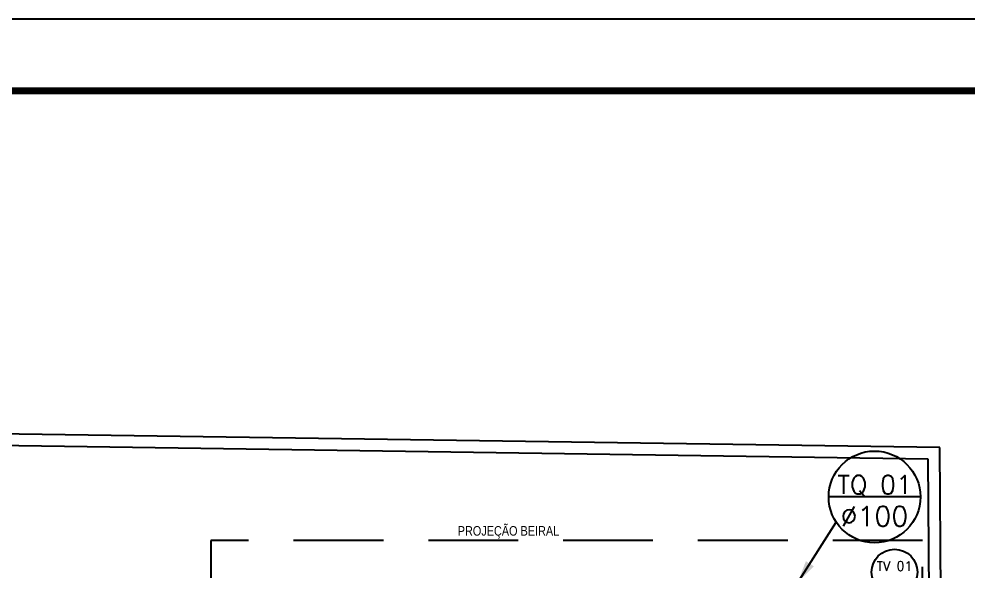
# Model space of a CAD drawing. Header units: millimetres. Extents: x 4156 to 4603, y 996 to 1078.
# Drawn here: x 4257.4 to 4270.6, y 1070.14 to 1077.82 of the extents above; entities that cross this region are included whole.
import ezdxf
from ezdxf.enums import TextEntityAlignment as Align

# ---------------------------------------------------------------- set-up
doc = ezdxf.new("R2010")
doc.units = ezdxf.units.MM
doc.header["$LTSCALE"] = 20
doc.linetypes.add('HIDDEN', pattern=[0.375, 0.25, -0.125])
for name, color, linetype in [('-HIDRO', 8, 'Continuous'), ('A-PEN-C', 4, 'Continuous'), ('P2', 1, 'Continuous')]:
    doc.layers.add(name, color=color, linetype=linetype)
doc.styles.add('F2', font='ARIALN.TTF')
doc.styles.add('ROMANS', font='romans__.ttf', dxfattribs={"height": 0.1})

msp = doc.modelspace()

# ---------------------------------------------------------------- linework, layer by layer
at = {"layer": '-HIDRO'}
for p, q in [((4270.206, 1071.854), (4236.984, 1072.341)), ((4270.043, 1071.691), (4237.109, 1072.177)), ((4270.73, 1005.026), (4270.206, 1071.854)), ((4270.564, 1005.191), (4270.043, 1071.691))]:
    msp.add_line(p, q, dxfattribs=at)
at = {"layer": '-HIDRO', "linetype": 'HIDDEN', "ltscale": 0.25}
for p, q in [((4269.967, 1070.56), (4260.067, 1070.56)), ((4260.067, 1070.56), (4260.067, 1055.82)), ((4269.967, 1055.82), (4269.967, 1070.56))]:
    msp.add_line(p, q, dxfattribs=at)
at = {"layer": 'A-PEN-C'}
for p, q in [((4269.938, 1071.167), (4268.661, 1071.167)), ((4268.254, 1070.014), (4268.766, 1070.817))]:
    msp.add_line(p, q, dxfattribs=at)
for centre, radius in [((4269.299, 1071.167), 0.638), ((4269.577, 1070.12), 0.319)]:
    msp.add_circle(centre, radius, dxfattribs=at)
msp.add_solid([(4268.231, 1069.977), (4268.454, 1070.202), (4268.344, 1070.273)], dxfattribs=at)
at = {"layer": 'P2'}
msp.add_lwpolyline([(4290.435, 996.216), (4290.435, 1077.816), (4231.035, 1077.816), (4231.035, 996.216)], close=True, dxfattribs=at)
at = {"layer": 'P2', "const_width": 0.1}
msp.add_lwpolyline([(4289.435, 997.216), (4289.435, 1076.816), (4232.035, 1076.816), (4232.035, 997.216)], close=True, dxfattribs=at)

# ---------------------------------------------------------------- texts
at = {"layer": '-HIDRO', "style": 'F2'}
msp.add_text('PROJEÇÃO BEIRAL', height=0.132, dxfattribs=at).set_placement((4263.501, 1070.629))
at = {"layer": 'A-PEN-C', "style": 'ROMANS'}
for s, height, p in [('TQ 01', 0.2574, (4269.299, 1071.208)), ('%%C100', 0.2743, (4269.298, 1070.761)), ('TV 01', 0.1287, (4269.577, 1070.14))]:
    msp.add_text(s, height=height, dxfattribs=at).set_placement(p, align=Align.CENTER)

doc.saveas('drawing.dxf')
